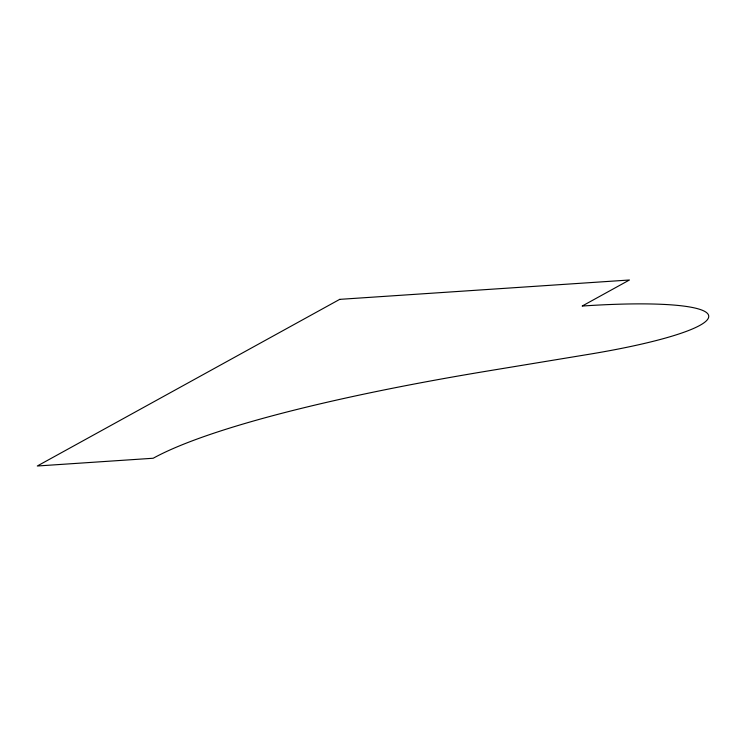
<?xml version="1.0" encoding="UTF-8"?>
<svg xmlns="http://www.w3.org/2000/svg" width="746" height="746" viewBox="0 0 746 746"><rect width="100%" height="100%" fill="white"/><g stroke="black" fill="none" stroke-linecap="round" stroke-linejoin="round"><path stroke-width="1.12" d="M339.719 299.36L37.3 465.998L153.191 458.249A552.124 77.798 -6.6 0 1 488.341 370.893L589.023 354.285A182.49 25.709 -6.6 0 0 708.7 315.856A182.49 25.709 -6.6 0 0 582.178 306.046L629.438 280.002L339.719 299.36"/></g></svg>
